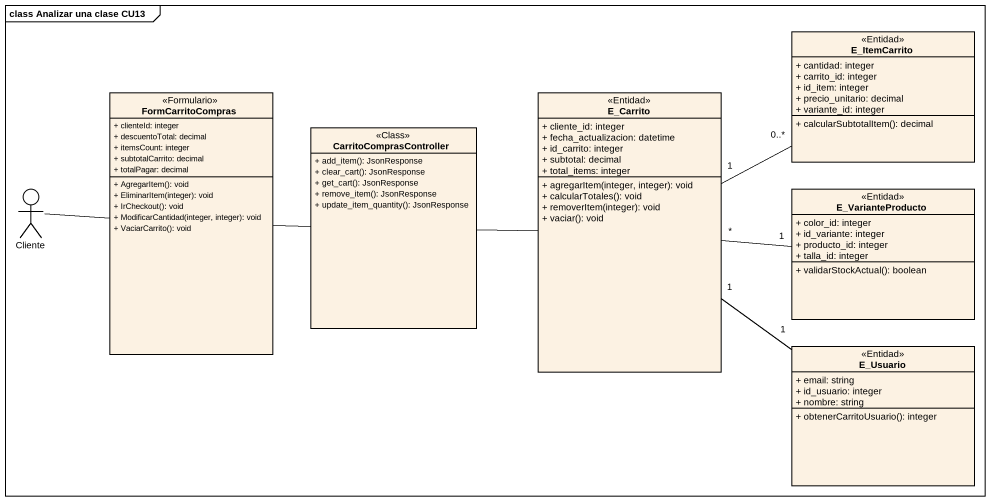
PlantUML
@startuml
mainframe class Analizar una clase CU13
allowmixing
hide circle
hide empty members
skinparam classAttributeIconSize 0
class E_ItemCarrito <<Entidad>> {
  + cantidad: integer
  + carrito_id: integer
  + id_item: integer
  + precio_unitario: decimal
  + variante_id: integer
  + calcularSubtotalItem(): decimal
}
class FormCarritoCompras <<Formulario>> {
  + clienteId: integer
  + descuentoTotal: decimal
  + itemsCount: integer
  + subtotalCarrito: decimal
  + totalPagar: decimal
  + AgregarItem(): void
  + EliminarItem(integer): void
  + IrCheckout(): void
  + ModificarCantidad(integer, integer): void
  + VaciarCarrito(): void
}
class E_Carrito <<Entidad>> {
  + cliente_id: integer
  + fecha_actualizacion: datetime
  + id_carrito: integer
  + subtotal: decimal
  + total_items: integer
  + agregarItem(integer, integer): void
  + calcularTotales(): void
  + removerItem(integer): void
  + vaciar(): void
}
class CarritoComprasController <<Class>> {
  + add_item(): JsonResponse
  + clear_cart(): JsonResponse
  + get_cart(): JsonResponse
  + remove_item(): JsonResponse
  + update_item_quantity(): JsonResponse
}
actor Cliente
class E_VarianteProducto <<Entidad>> {
  + color_id: integer
  + id_variante: integer
  + producto_id: integer
  + talla_id: integer
  + validarStockActual(): boolean
}
class E_Usuario <<Entidad>> {
  + email: string
  + id_usuario: integer
  + nombre: string
  + obtenerCarritoUsuario(): integer
}
FormCarritoCompras -right- CarritoComprasController
E_Carrito "1" -right- "0..*" E_ItemCarrito
E_Carrito "*" -right- "1" E_VarianteProducto
E_Carrito "1" -- "1" E_Usuario
CarritoComprasController -right- E_Carrito
Cliente -right- FormCarritoCompras
@enduml
